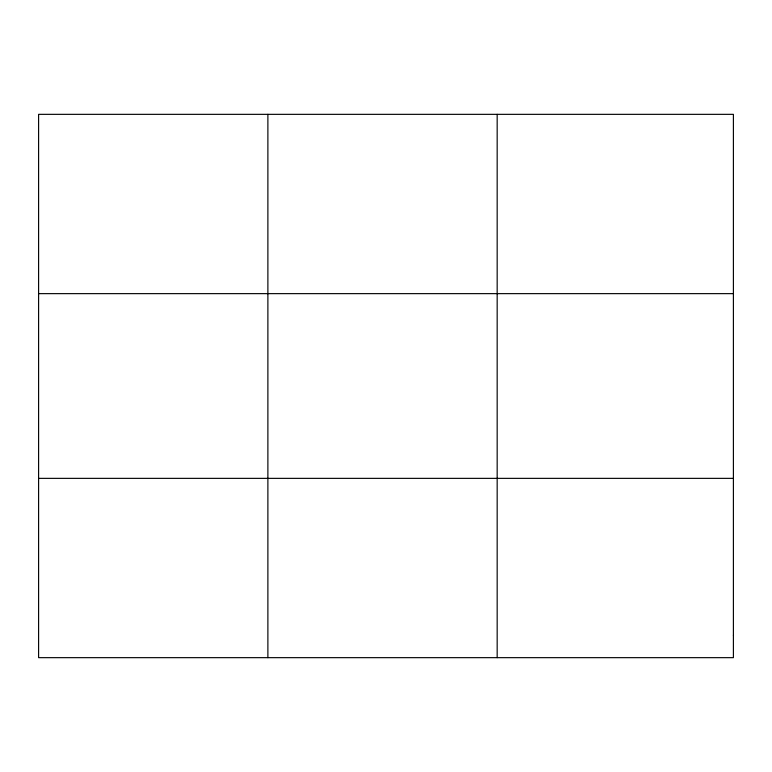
<?xml version="1.0" encoding="UTF-8"?>
<svg xmlns="http://www.w3.org/2000/svg" width="772" height="772" viewBox="0 0 772 772"><rect width="100%" height="100%" fill="white"/><g stroke="black" fill="none" stroke-linecap="round" stroke-linejoin="round"><path stroke-width="1.16" d="M267.884 114.343L267.884 657.657M497.168 114.343L497.168 657.657M38.6 293.64L733.4 293.64M38.6 478.36L733.4 478.36M733.4 635.25L733.4 657.657L38.6 657.657L38.6 114.343L733.4 114.343L733.4 635.25"/></g></svg>
